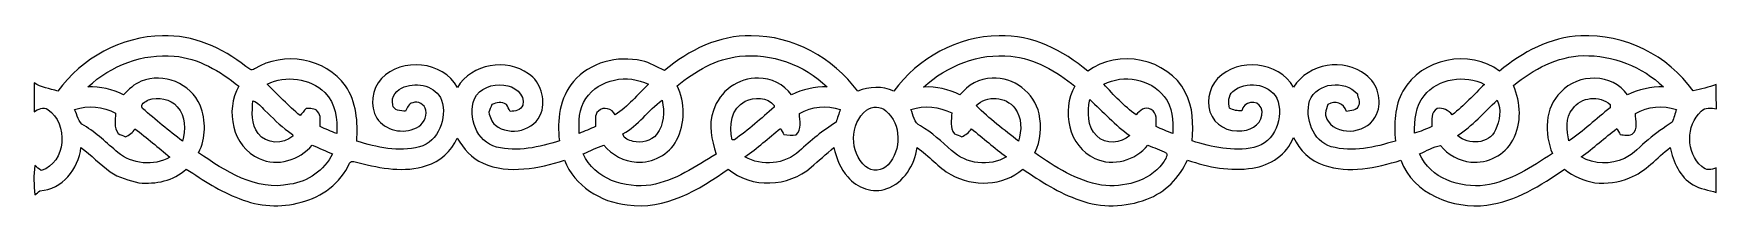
# Model space of a CAD drawing. Header units: centimetres. Extents: x -12.7 to 12.7, y -1.3 to 1.3.
import ezdxf

# ---------------------------------------------------------------- set-up
doc = ezdxf.new("R2010")
doc.units = ezdxf.units.CM
doc.header["$MEASUREMENT"] = 0
doc.layers.add('Camada 1', color=7, linetype='Continuous')

msp = doc.modelspace()

# ---------------------------------------------------------------- linework, layer by layer
at = {"layer": 'Camada 1', "color": 156}
for points, knots in [([(-12.34369, 0.45861), (-11.97963, 0.95956), (-11.38132, 1.28834), (-10.75901, 1.2954), (-10.75901, 1.2954), (-10.2997, 1.31304), (-9.85801, 1.11512), (-9.50453, 0.83361), (-9.50453, 0.83361), (-9.46714, 0.80573), (-9.4174, 0.75881), (-9.36942, 0.79621), (-9.36942, 0.79621), (-8.93692, 1.06785), (-8.29662, 0.96307), (-7.99958, 0.53903), (-7.99958, 0.53903), (-7.83096, 0.29774), (-7.80696, -0.01023), (-7.82778, -0.29491), (-7.82778, -0.29491), (-7.52544, -0.3877), (-7.19632, -0.46355), (-6.88269, -0.38206), (-6.88269, -0.38206), (-6.59095, -0.3048), (-6.45865, 0.05432), (-6.5479, 0.32315), (-6.5479, 0.32315), (-6.63151, 0.53939), (-6.91056, 0.59901), (-7.11059, 0.52458), (-7.11059, 0.52458), (-7.22207, 0.48789), (-7.31414, 0.37535), (-7.2852, 0.2533), (-7.2852, 0.2533), (-7.27463, 0.16369), (-7.16173, 0.15909), (-7.09117, 0.15909), (-7.09117, 0.15909), (-7.06154, 0.20567), (-7.04603, 0.2734), (-6.98253, 0.28397), (-6.98253, 0.28397), (-6.90209, 0.31925), (-6.80154, 0.25788), (-6.78602, 0.17392), (-6.78602, 0.17392), (-6.76168, 0.06419), (-6.83048, -0.04655), (-6.9282, -0.09384), (-6.9282, -0.09384), (-7.12645, -0.19297), (-7.39985, -0.13757), (-7.52439, 0.05186), (-7.52439, 0.05186), (-7.63588, 0.23707), (-7.60024, 0.49106), (-7.4563, 0.6491), (-7.4563, 0.6491), (-7.14691, 0.96979), (-6.5278, 0.91617), (-6.30872, 0.51717), (-6.30872, 0.51717), (-6.0907, 0.87347), (-5.5686, 0.96485), (-5.23451, 0.72178), (-5.23451, 0.72178), (-5.04718, 0.59689), (-4.97557, 0.345), (-5.04155, 0.13441), (-5.04155, 0.13441), (-5.13291, -0.13652), (-5.51956, -0.2293), (-5.7351, -0.05326), (-5.7351, -0.05326), (-5.79754, -0.00706), (-5.81377, 0.0709), (-5.83564, 0.14005), (-5.83564, 0.14005), (-5.81942, 0.17885), (-5.80319, 0.21766), (-5.78731, 0.25646), (-5.78731, 0.25646), (-5.71605, 0.29669), (-5.64091, 0.2981), (-5.56823, 0.2607), (-5.56823, 0.2607), (-5.54955, 0.22542), (-5.53084, 0.18979), (-5.5118, 0.15451), (-5.5118, 0.15451), (-5.43806, 0.15875), (-5.34952, 0.16862), (-5.31883, 0.2487), (-5.31883, 0.2487), (-5.28355, 0.41627), (-5.45394, 0.54397), (-5.60599, 0.55033), (-5.60599, 0.55033), (-5.77639, 0.57396), (-5.97675, 0.50694), (-6.05225, 0.3422), (-6.05225, 0.3422), (-6.15385, 0.06631), (-6.02051, -0.30514), (-5.71853, -0.38452), (-5.71853, -0.38452), (-5.40278, -0.46143), (-5.07152, -0.3884), (-4.76849, -0.29033), (-4.76849, -0.29033), (-4.80484, 0.01763), (-4.76744, 0.36194), (-4.55577, 0.6043), (-4.55577, 0.6043), (-4.30988, 0.89817), (-3.88832, 1.00083), (-3.52283, 0.91722), (-3.52283, 0.91722), (-3.40077, 0.89076), (-3.29352, 0.82408), (-3.18065, 0.77328), (-3.18065, 0.77328), (-2.81445, 1.07809), (-2.35725, 1.3088), (-1.87042, 1.29575), (-1.87042, 1.29575), (-1.23966, 1.2975), (-0.635, 0.96448), (-0.26458, 0.46002), (-0.26458, 0.46002), (-0.08924, 0.53199), (0.10724, 0.53869), (0.28151, 0.4579), (0.28151, 0.4579), (0.64523, 0.96097), (1.246, 1.28975), (1.86972, 1.29575), (1.86972, 1.29575), (2.36714, 1.31268), (2.84056, 1.0802), (3.20886, 0.76022), (3.20886, 0.76022), (3.66289, 1.10455), (4.41854, 0.95778), (4.68241, 0.44343), (4.68241, 0.44343), (4.80518, 0.21943), (4.80201, -0.04409), (4.78649, -0.29174), (4.78649, -0.29174), (5.08494, -0.38452), (5.40737, -0.45895), (5.71853, -0.3891), (5.71853, -0.3891), (6.0325, -0.32173), (6.18525, 0.07372), (6.06354, 0.35312), (6.06354, 0.35312), (5.94042, 0.58278), (5.59152, 0.61911), (5.40137, 0.45544), (5.40137, 0.45544), (5.32411, 0.3937), (5.33752, 0.28892), (5.34811, 0.20214), (5.34811, 0.20214), (5.40666, 0.17144), (5.47088, 0.1598), (5.53685, 0.16016), (5.53685, 0.16016), (5.55554, 0.30232), (5.76932, 0.34466), (5.82682, 0.20742), (5.82682, 0.20742), (5.89138, 0.05608), (5.75274, -0.10018), (5.6067, -0.127), (5.6067, -0.127), (5.41479, -0.17709), (5.18442, -0.10407), (5.08669, 0.07584), (5.08669, 0.07584), (4.98264, 0.25893), (5.03202, 0.50024), (5.1696, 0.65193), (5.1696, 0.65193), (5.48428, 0.96943), (6.08965, 0.91334), (6.31789, 0.52), (6.31789, 0.52), (6.54015, 0.88159), (7.07707, 0.96626), (7.40798, 0.70767), (7.40798, 0.70767), (7.58754, 0.57396), (7.66056, 0.31503), (7.57096, 0.109), (7.57096, 0.109), (7.45808, -0.16651), (7.0164, -0.23917), (6.83718, 0.00565), (6.83718, 0.00565), (6.77898, 0.08149), (6.79803, 0.17673), (6.83577, 0.2561), (6.83577, 0.2561), (6.94407, 0.32985), (7.07918, 0.27869), (7.11553, 0.15416), (7.11553, 0.15416), (7.18043, 0.1651), (7.27745, 0.16298), (7.29896, 0.24306), (7.29896, 0.24306), (7.32861, 0.30056), (7.2852, 0.36159), (7.27991, 0.4198), (7.27991, 0.4198), (7.0873, 0.63287), (6.67103, 0.59477), (6.5599, 0.31574), (6.5599, 0.31574), (6.48404, 0.04938), (6.604, -0.2935), (6.88691, -0.37889), (6.88691, -0.37889), (7.20689, -0.46708), (7.5445, -0.38734), (7.85388, -0.29316), (7.85388, -0.29316), (7.8359, -0.03844), (7.83766, 0.23247), (7.96819, 0.46036), (7.96819, 0.46036), (8.24089, 0.95778), (8.97854, 1.10137), (9.42622, 0.76234), (9.42622, 0.76234), (9.77477, 1.04739), (10.19352, 1.27811), (10.65281, 1.29433), (10.65281, 1.29433), (11.31147, 1.3282), (11.97081, 1.00012), (12.35075, 0.46319), (12.35075, 0.46319), (12.46823, 0.48965), (12.58569, 0.51822), (12.69824, 0.56232), (12.69824, 0.56232), (12.7, 0.43885), (12.70034, 0.31537), (12.70034, 0.1919), (12.70034, 0.1919), (12.62238, 0.2046), (12.53067, 0.22083), (12.46998, 0.15662), (12.46998, 0.15662), (12.23822, -0.05537), (12.24068, -0.47378), (12.47951, -0.67944), (12.47951, -0.67944), (12.54337, -0.7373), (12.62768, -0.73871), (12.7, -0.69568), (12.7, -0.69568), (12.7, -0.82125), (12.69965, -0.94684), (12.69893, -1.07244), (12.69893, -1.07244), (12.58359, -1.02693), (12.4527, -1.02481), (12.34827, -0.95391), (12.34827, -0.95391), (12.14895, -0.83609), (12.04701, -0.60959), (12.00467, -0.39051), (12.00467, -0.39051), (11.799, -0.54186), (11.63637, -0.75812), (11.39119, -0.84983), (11.39119, -0.84983), (11.22469, -0.91651), (11.0444, -0.94192), (10.86626, -0.92428), (10.86626, -0.92428), (10.7001, -0.88935), (10.53923, -0.82797), (10.40835, -0.7179), (10.40835, -0.7179), (10.05487, -0.9659), (9.66927, -1.2012), (9.23466, -1.26259), (9.23466, -1.26259), (8.72418, -1.32291), (8.12694, -1.09573), (7.93643, -0.58454), (7.93643, -0.58454), (7.56355, -0.69532), (7.15398, -0.78846), (6.77367, -0.65722), (6.77367, -0.65722), (6.56836, -0.59231), (6.40715, -0.4318), (6.31754, -0.23917), (6.31754, -0.23917), (6.21736, -0.496), (5.96299, -0.6618), (5.69665, -0.70238), (5.69665, -0.70238), (5.36716, -0.75282), (5.02708, -0.69179), (4.71628, -0.57996), (4.71628, -0.57996), (4.59668, -0.84737), (4.3762, -1.07102), (4.09928, -1.17264), (4.09928, -1.17264), (3.77718, -1.29433), (3.41171, -1.30703), (3.08751, -1.18674), (3.08751, -1.18674), (2.77707, -1.07879), (2.4966, -0.90204), (2.22744, -0.71683), (2.22744, -0.71683), (1.93357, -0.97861), (1.47954, -0.98531), (1.14406, -0.80044), (1.14406, -0.80044), (0.94967, -0.69568), (0.81492, -0.51328), (0.63146, -0.39299), (0.63146, -0.39299), (0.59689, -0.65687), (0.43497, -0.92321), (0.17322, -1.01141), (0.17322, -1.01141), (-0.03527, -1.08937), (-0.27374, -0.99942), (-0.41346, -0.83502), (-0.41346, -0.83502), (-0.53304, -0.71578), (-0.58067, -0.55068), (-0.62335, -0.39229), (-0.62335, -0.39229), (-0.74048, -0.48894), (-0.85372, -0.58985), (-0.96731, -0.69037), (-0.96731, -0.69037), (-1.31092, -0.98565), (-1.86655, -1.01635), (-2.21826, -0.7172), (-2.21826, -0.7172), (-2.65888, -1.03011), (-3.17923, -1.3402), (-3.74261, -1.25764), (-3.74261, -1.25764), (-4.14513, -1.21462), (-4.54201, -0.9733), (-4.69018, -0.58384), (-4.69018, -0.58384), (-5.08353, -0.70379), (-5.52696, -0.79974), (-5.92067, -0.62971), (-5.92067, -0.62971), (-6.09564, -0.55808), (-6.21064, -0.40498), (-6.30977, -0.25188), (-6.30977, -0.25188), (-6.39797, -0.44696), (-6.56978, -0.60077), (-6.77509, -0.66357), (-6.77509, -0.66357), (-7.10742, -0.77399), (-7.46407, -0.70838), (-7.79356, -0.62089), (-7.79356, -0.62089), (-7.83731, -0.61911), (-7.90927, -0.57467), (-7.93573, -0.62864), (-7.93573, -0.62864), (-8.0712, -0.92604), (-8.35307, -1.14335), (-8.6688, -1.21813), (-8.6688, -1.21813), (-8.97501, -1.30527), (-9.30663, -1.2834), (-9.60084, -1.1624), (-9.60084, -1.1624), (-9.88942, -1.05728), (-10.14412, -0.88229), (-10.40165, -0.71861), (-10.40165, -0.71861), (-10.5925, -0.89393), (-10.86485, -0.94791), (-11.11638, -0.92428), (-11.11638, -0.92428), (-11.26736, -0.8883), (-11.42188, -0.84842), (-11.55064, -0.75812), (-11.55064, -0.75812), (-11.70833, -0.64947), (-11.83216, -0.49988), (-11.99161, -0.39334), (-11.99161, -0.39334), (-12.03007, -0.71225), (-12.27242, -1.02834), (-12.61251, -1.04386), (-12.61251, -1.04386), (-12.63791, -1.06503), (-12.66295, -1.08654), (-12.68835, -1.10808), (-12.68835, -1.10808), (-12.70634, -0.96061), (-12.70528, -0.81138), (-12.69082, -0.66392), (-12.69082, -0.66392), (-12.65731, -0.68826), (-12.62415, -0.71332), (-12.59134, -0.73871), (-12.59134, -0.73871), (-12.2121, -0.62512), (-12.18212, -0.02645), (-12.49115, 0.18238), (-12.49115, 0.18238), (-12.55994, 0.23459), (-12.63861, 0.18379), (-12.69964, 0.1471), (-12.69964, 0.1471), (-12.70035, 0.2935), (-12.7, 0.43956), (-12.69964, 0.58596), (-12.69964, 0.58596), (-12.5931, 0.51364), (-12.46293, 0.50058), (-12.34369, 0.45861)], [0, 0, 0, 0, 0.00900901, 0.00900901, 0.00900901, 0.00900901, 0.01801802, 0.01801802, 0.01801802, 0.01801802, 0.02702703, 0.02702703, 0.02702703, 0.02702703, 0.03603604, 0.03603604, 0.03603604, 0.03603604, 0.04504505, 0.04504505, 0.04504505, 0.04504505, 0.05405405, 0.05405405, 0.05405405, 0.05405405, 0.06306306, 0.06306306, 0.06306306, 0.06306306, 0.07207207, 0.07207207, 0.07207207, 0.07207207, 0.08108108, 0.08108108, 0.08108108, 0.08108108, 0.09009009, 0.09009009, 0.09009009, 0.09009009, 0.0990991, 0.0990991, 0.0990991, 0.0990991, 0.10810811, 0.10810811, 0.10810811, 0.10810811, 0.11711712, 0.11711712, 0.11711712, 0.11711712, 0.12612613, 0.12612613, 0.12612613, 0.12612613, 0.13513514, 0.13513514, 0.13513514, 0.13513514, 0.14414414, 0.14414414, 0.14414414, 0.14414414, 0.15315315, 0.15315315, 0.15315315, 0.15315315, 0.16216216, 0.16216216, 0.16216216, 0.16216216, 0.17117117, 0.17117117, 0.17117117, 0.17117117, 0.18018018, 0.18018018, 0.18018018, 0.18018018, 0.18918919, 0.18918919, 0.18918919, 0.18918919, 0.1981982, 0.1981982, 0.1981982, 0.1981982, 0.20720721, 0.20720721, 0.20720721, 0.20720721, 0.21621622, 0.21621622, 0.21621622, 0.21621622, 0.22522523, 0.22522523, 0.22522523, 0.22522523, 0.23423423, 0.23423423, 0.23423423, 0.23423423, 0.24324324, 0.24324324, 0.24324324, 0.24324324, 0.25225225, 0.25225225, 0.25225225, 0.25225225, 0.26126126, 0.26126126, 0.26126126, 0.26126126, 0.27027027, 0.27027027, 0.27027027, 0.27027027, 0.27927928, 0.27927928, 0.27927928, 0.27927928, 0.28828829, 0.28828829, 0.28828829, 0.28828829, 0.2972973, 0.2972973, 0.2972973, 0.2972973, 0.30630631, 0.30630631, 0.30630631, 0.30630631, 0.31531532, 0.31531532, 0.31531532, 0.31531532, 0.32432432, 0.32432432, 0.32432432, 0.32432432, 0.33333333, 0.33333333, 0.33333333, 0.33333333, 0.34234234, 0.34234234, 0.34234234, 0.34234234, 0.35135135, 0.35135135, 0.35135135, 0.35135135, 0.36036036, 0.36036036, 0.36036036, 0.36036036, 0.36936937, 0.36936937, 0.36936937, 0.36936937, 0.37837838, 0.37837838, 0.37837838, 0.37837838, 0.38738739, 0.38738739, 0.38738739, 0.38738739, 0.3963964, 0.3963964, 0.3963964, 0.3963964, 0.40540541, 0.40540541, 0.40540541, 0.40540541, 0.41441441, 0.41441441, 0.41441441, 0.41441441, 0.42342342, 0.42342342, 0.42342342, 0.42342342, 0.43243243, 0.43243243, 0.43243243, 0.43243243, 0.44144144, 0.44144144, 0.44144144, 0.44144144, 0.45045045, 0.45045045, 0.45045045, 0.45045045, 0.45945946, 0.45945946, 0.45945946, 0.45945946, 0.46846847, 0.46846847, 0.46846847, 0.46846847, 0.47747748, 0.47747748, 0.47747748, 0.47747748, 0.48648649, 0.48648649, 0.48648649, 0.48648649, 0.4954955, 0.4954955, 0.4954955, 0.4954955, 0.5045045, 0.5045045, 0.5045045, 0.5045045, 0.51351351, 0.51351351, 0.51351351, 0.51351351, 0.52252252, 0.52252252, 0.52252252, 0.52252252, 0.53153153, 0.53153153, 0.53153153, 0.53153153, 0.54054054, 0.54054054, 0.54054054, 0.54054054, 0.54954955, 0.54954955, 0.54954955, 0.54954955, 0.55855856, 0.55855856, 0.55855856, 0.55855856, 0.56756757, 0.56756757, 0.56756757, 0.56756757, 0.57657658, 0.57657658, 0.57657658, 0.57657658, 0.58558559, 0.58558559, 0.58558559, 0.58558559, 0.59459459, 0.59459459, 0.59459459, 0.59459459, 0.6036036, 0.6036036, 0.6036036, 0.6036036, 0.61261261, 0.61261261, 0.61261261, 0.61261261, 0.62162162, 0.62162162, 0.62162162, 0.62162162, 0.63063063, 0.63063063, 0.63063063, 0.63063063, 0.63963964, 0.63963964, 0.63963964, 0.63963964, 0.64864865, 0.64864865, 0.64864865, 0.64864865, 0.65765766, 0.65765766, 0.65765766, 0.65765766, 0.66666667, 0.66666667, 0.66666667, 0.66666667, 0.67567568, 0.67567568, 0.67567568, 0.67567568, 0.68468468, 0.68468468, 0.68468468, 0.68468468, 0.69369369, 0.69369369, 0.69369369, 0.69369369, 0.7027027, 0.7027027, 0.7027027, 0.7027027, 0.71171171, 0.71171171, 0.71171171, 0.71171171, 0.72072072, 0.72072072, 0.72072072, 0.72072072, 0.72972973, 0.72972973, 0.72972973, 0.72972973, 0.73873874, 0.73873874, 0.73873874, 0.73873874, 0.74774775, 0.74774775, 0.74774775, 0.74774775, 0.75675676, 0.75675676, 0.75675676, 0.75675676, 0.76576577, 0.76576577, 0.76576577, 0.76576577, 0.77477477, 0.77477477, 0.77477477, 0.77477477, 0.78378378, 0.78378378, 0.78378378, 0.78378378, 0.79279279, 0.79279279, 0.79279279, 0.79279279, 0.8018018, 0.8018018, 0.8018018, 0.8018018, 0.81081081, 0.81081081, 0.81081081, 0.81081081, 0.81981982, 0.81981982, 0.81981982, 0.81981982, 0.82882883, 0.82882883, 0.82882883, 0.82882883, 0.83783784, 0.83783784, 0.83783784, 0.83783784, 0.84684685, 0.84684685, 0.84684685, 0.84684685, 0.85585586, 0.85585586, 0.85585586, 0.85585586, 0.86486486, 0.86486486, 0.86486486, 0.86486486, 0.87387387, 0.87387387, 0.87387387, 0.87387387, 0.88288288, 0.88288288, 0.88288288, 0.88288288, 0.89189189, 0.89189189, 0.89189189, 0.89189189, 0.9009009, 0.9009009, 0.9009009, 0.9009009, 0.90990991, 0.90990991, 0.90990991, 0.90990991, 0.91891892, 0.91891892, 0.91891892, 0.91891892, 0.92792793, 0.92792793, 0.92792793, 0.92792793, 0.93693694, 0.93693694, 0.93693694, 0.93693694, 0.94594595, 0.94594595, 0.94594595, 0.94594595, 0.95495495, 0.95495495, 0.95495495, 0.95495495, 0.96396396, 0.96396396, 0.96396396, 0.96396396, 0.97297297, 0.97297297, 0.97297297, 0.97297297, 0.98198198, 0.98198198, 0.98198198, 0.98198198, 1, 1, 1, 1]), ([(-11.88613, 0.52351), (-11.88613, 0.52351), (-11.88613, 0.52351), (-11.88613, 0.52351), (-11.88613, 0.52351), (-11.70057, 0.5267), (-11.51325, 0.49283), (-11.34886, 0.40286), (-11.34886, 0.40286), (-11.26983, 0.48365), (-11.19011, 0.57043), (-11.0811, 0.60959), (-11.0811, 0.60959), (-10.75054, 0.74894), (-10.33321, 0.57538), (-10.19421, 0.24589), (-10.19421, 0.24589), (-10.10214, 0.02046), (-10.10461, -0.25082), (-10.21503, -0.46955), (-10.21503, -0.46955), (-9.81639, -0.74824), (-9.34649, -1.05268), (-8.83637, -0.94721), (-8.83637, -0.94721), (-8.56332, -0.90874), (-8.31744, -0.73589), (-8.19502, -0.48789), (-8.19502, -0.48789), (-8.29697, -0.44343), (-8.39893, -0.39933), (-8.50053, -0.35348), (-8.50053, -0.35348), (-8.68927, -0.58067), (-9.02687, -0.68826), (-9.30168, -0.55774), (-9.30168, -0.55774), (-9.70597, -0.38488), (-9.81674, 0.17251), (-9.61072, 0.53481), (-9.61072, 0.53481), (-9.88871, 0.76482), (-10.2182, 0.95566), (-10.58403, 0.98918), (-10.58403, 0.98918), (-11.05923, 1.03258), (-11.54076, 0.84842), (-11.88613, 0.52351)], [0, 0, 0, 0, 0.07692308, 0.07692308, 0.07692308, 0.07692308, 0.15384615, 0.15384615, 0.15384615, 0.15384615, 0.23076923, 0.23076923, 0.23076923, 0.23076923, 0.30769231, 0.30769231, 0.30769231, 0.30769231, 0.38461538, 0.38461538, 0.38461538, 0.38461538, 0.46153846, 0.46153846, 0.46153846, 0.46153846, 0.53846154, 0.53846154, 0.53846154, 0.53846154, 0.61538462, 0.61538462, 0.61538462, 0.61538462, 0.69230769, 0.69230769, 0.69230769, 0.69230769, 0.76923077, 0.76923077, 0.76923077, 0.76923077, 0.84615385, 0.84615385, 0.84615385, 0.84615385, 1, 1, 1, 1]), ([(-2.99225, 0.54081), (-2.99225, 0.54081), (-2.99225, 0.54081), (-2.99225, 0.54081), (-2.99225, 0.54081), (-2.8649, 0.28716), (-2.86597, -0.03033), (-2.99861, -0.28187), (-2.99861, -0.28187), (-3.11255, -0.49812), (-3.36091, -0.62442), (-3.60186, -0.61382), (-3.60186, -0.61382), (-3.79448, -0.60042), (-3.97581, -0.50375), (-4.09892, -0.3556), (-4.09892, -0.3556), (-4.20404, -0.39404), (-4.30564, -0.44131), (-4.40796, -0.48682), (-4.40796, -0.48682), (-4.23862, -0.86995), (-3.77437, -1.01564), (-3.38561, -0.95744), (-3.38561, -0.95744), (-3.02119, -0.89393), (-2.71039, -0.6798), (-2.40205, -0.48965), (-2.40205, -0.48965), (-2.46909, -0.27798), (-2.52341, -0.04833), (-2.44193, 0.16791), (-2.44193, 0.16791), (-2.35584, 0.45649), (-2.06375, 0.6671), (-1.76247, 0.65651), (-1.76247, 0.65651), (-1.5688, 0.6597), (-1.37865, 0.55986), (-1.26434, 0.40464), (-1.26434, 0.40464), (-1.09607, 0.48401), (-0.91405, 0.53021), (-0.72707, 0.52422), (-0.72707, 0.52422), (-1.07173, 0.86006), (-1.5681, 1.03681), (-2.04752, 0.98672), (-2.04752, 0.98672), (-2.40242, 0.94826), (-2.71814, 0.75917), (-2.99225, 0.54081)], [0, 0, 0, 0, 0.07142857, 0.07142857, 0.07142857, 0.07142857, 0.14285714, 0.14285714, 0.14285714, 0.14285714, 0.21428571, 0.21428571, 0.21428571, 0.21428571, 0.28571429, 0.28571429, 0.28571429, 0.28571429, 0.35714286, 0.35714286, 0.35714286, 0.35714286, 0.42857143, 0.42857143, 0.42857143, 0.42857143, 0.5, 0.5, 0.5, 0.5, 0.57142857, 0.57142857, 0.57142857, 0.57142857, 0.64285714, 0.64285714, 0.64285714, 0.64285714, 0.71428571, 0.71428571, 0.71428571, 0.71428571, 0.78571429, 0.78571429, 0.78571429, 0.78571429, 0.85714286, 0.85714286, 0.85714286, 0.85714286, 1, 1, 1, 1]), ([(0.73096, 0.5221), (0.73096, 0.5221), (0.73096, 0.5221), (0.73096, 0.5221), (0.73096, 0.5221), (0.92075, 0.53057), (1.11019, 0.49001), (1.27952, 0.40323), (1.27952, 0.40323), (1.39664, 0.55138), (1.57302, 0.65617), (1.76564, 0.65617), (1.76564, 0.65617), (2.09091, 0.67697), (2.40276, 0.4339), (2.47473, 0.11852), (2.47473, 0.11852), (2.51529, -0.07761), (2.50155, -0.28928), (2.41053, -0.47025), (2.41053, -0.47025), (2.71356, -0.68826), (3.04517, -0.89252), (3.41806, -0.95956), (3.41806, -0.95956), (3.7486, -0.99871), (4.12679, -0.91052), (4.33704, -0.63429), (4.33704, -0.63429), (4.36738, -0.58737), (4.41819, -0.53516), (4.39844, -0.47449), (4.39844, -0.47449), (4.30742, -0.42862), (4.21216, -0.39334), (4.11761, -0.35665), (4.11761, -0.35665), (3.931, -0.58596), (3.59092, -0.68474), (3.31857, -0.55633), (3.31857, -0.55633), (2.91818, -0.38169), (2.80528, 0.17463), (3.01483, 0.5341), (3.01483, 0.5341), (2.7379, 0.7627), (2.41053, 0.95355), (2.04645, 0.98848), (2.04645, 0.98848), (1.56562, 1.03575), (1.08374, 0.84454), (0.73096, 0.5221)], [0, 0, 0, 0, 0.07142857, 0.07142857, 0.07142857, 0.07142857, 0.14285714, 0.14285714, 0.14285714, 0.14285714, 0.21428571, 0.21428571, 0.21428571, 0.21428571, 0.28571429, 0.28571429, 0.28571429, 0.28571429, 0.35714286, 0.35714286, 0.35714286, 0.35714286, 0.42857143, 0.42857143, 0.42857143, 0.42857143, 0.5, 0.5, 0.5, 0.5, 0.57142857, 0.57142857, 0.57142857, 0.57142857, 0.64285714, 0.64285714, 0.64285714, 0.64285714, 0.71428571, 0.71428571, 0.71428571, 0.71428571, 0.78571429, 0.78571429, 0.78571429, 0.78571429, 0.85714286, 0.85714286, 0.85714286, 0.85714286, 1, 1, 1, 1]), ([(9.63648, 0.54609), (9.63648, 0.54609), (9.63648, 0.54609), (9.63648, 0.54609), (9.63648, 0.54609), (9.75184, 0.28609), (9.76488, -0.02433), (9.62659, -0.27869), (9.62659, -0.27869), (9.50877, -0.50446), (9.24594, -0.63429), (8.99548, -0.61207), (8.99548, -0.61207), (8.81873, -0.58844), (8.64446, -0.50587), (8.53546, -0.36125), (8.53546, -0.36125), (8.42256, -0.38169), (8.32414, -0.44343), (8.21937, -0.48612), (8.21937, -0.48612), (8.3774, -0.86254), (8.82896, -1.00612), (9.2075, -0.96202), (9.2075, -0.96202), (9.58461, -0.90346), (9.91234, -0.68896), (10.22419, -0.48153), (10.22419, -0.48153), (10.10143, -0.17992), (10.10496, 0.20637), (10.35015, 0.44662), (10.35015, 0.44662), (10.61295, 0.73166), (11.13084, 0.7306), (11.36085, 0.40464), (11.36085, 0.40464), (11.52913, 0.48541), (11.71292, 0.53021), (11.90059, 0.52422), (11.90059, 0.52422), (11.57958, 0.8329), (11.13401, 1.00612), (10.68916, 0.99589), (10.68916, 0.99589), (10.29441, 0.98672), (9.93844, 0.78493), (9.63648, 0.54609)], [0, 0, 0, 0, 0.07692308, 0.07692308, 0.07692308, 0.07692308, 0.15384615, 0.15384615, 0.15384615, 0.15384615, 0.23076923, 0.23076923, 0.23076923, 0.23076923, 0.30769231, 0.30769231, 0.30769231, 0.30769231, 0.38461538, 0.38461538, 0.38461538, 0.38461538, 0.46153846, 0.46153846, 0.46153846, 0.46153846, 0.53846154, 0.53846154, 0.53846154, 0.53846154, 0.61538462, 0.61538462, 0.61538462, 0.61538462, 0.69230769, 0.69230769, 0.69230769, 0.69230769, 0.76923077, 0.76923077, 0.76923077, 0.76923077, 0.84615385, 0.84615385, 0.84615385, 0.84615385, 1, 1, 1, 1]), ([(-9.17963, 0.56444), (-9.17963, 0.56444), (-9.17963, 0.56444), (-9.17963, 0.56444), (-9.17963, 0.56444), (-9.01911, 0.40216), (-8.85825, 0.23917), (-8.68467, 0.09065), (-8.68467, 0.09065), (-8.6547, 0.127), (-8.62365, 0.16262), (-8.59296, 0.1979), (-8.59296, 0.1979), (-8.53439, 0.1919), (-8.46102, 0.20884), (-8.4208, 0.15275), (-8.4208, 0.15275), (-8.35589, 0.0956), (-8.38976, -0.00034), (-8.38094, -0.0762), (-8.38094, -0.0762), (-8.29839, -0.11289), (-8.21513, -0.14781), (-8.13082, -0.17992), (-8.13082, -0.17992), (-8.11494, 0.03844), (-8.1474, 0.27798), (-8.31038, 0.43885), (-8.31038, 0.43885), (-8.5351, 0.66111), (-8.89917, 0.70414), (-9.17963, 0.56444)], [0, 0, 0, 0, 0.11111111, 0.11111111, 0.11111111, 0.11111111, 0.22222222, 0.22222222, 0.22222222, 0.22222222, 0.33333333, 0.33333333, 0.33333333, 0.33333333, 0.44444444, 0.44444444, 0.44444444, 0.44444444, 0.55555556, 0.55555556, 0.55555556, 0.55555556, 0.66666667, 0.66666667, 0.66666667, 0.66666667, 0.77777778, 0.77777778, 0.77777778, 0.77777778, 1, 1, 1, 1]), ([(-4.36879, 0.34783), (-4.36879, 0.34783), (-4.36879, 0.34783), (-4.36879, 0.34783), (-4.36879, 0.34783), (-4.47957, 0.19507), (-4.47462, 0.0007), (-4.46933, -0.17921), (-4.46933, -0.17921), (-4.38679, -0.14605), (-4.30494, -0.11041), (-4.22346, -0.07479), (-4.22346, -0.07479), (-4.21569, 0.00175), (-4.25062, 0.103), (-4.18007, 0.15804), (-4.18007, 0.15804), (-4.1042, 0.23917), (-3.97121, 0.19332), (-3.92499, 0.10266), (-3.92499, 0.10266), (-3.73238, 0.22542), (-3.58951, 0.40852), (-3.42406, 0.56339), (-3.42406, 0.56339), (-3.73732, 0.72178), (-4.16772, 0.64805), (-4.36879, 0.34783)], [0, 0, 0, 0, 0.125, 0.125, 0.125, 0.125, 0.25, 0.25, 0.25, 0.25, 0.375, 0.375, 0.375, 0.375, 0.5, 0.5, 0.5, 0.5, 0.625, 0.625, 0.625, 0.625, 0.75, 0.75, 0.75, 0.75, 1, 1, 1, 1]), ([(3.45086, 0.56479), (3.45086, 0.56479), (3.45086, 0.56479), (3.45086, 0.56479), (3.45086, 0.56479), (3.60221, 0.3997), (3.75884, 0.23636), (3.93805, 0.10054), (3.93805, 0.10054), (3.99062, 0.16862), (4.0774, 0.23318), (4.16489, 0.18204), (4.16489, 0.18204), (4.26332, 0.13475), (4.24427, 0.0134), (4.2418, -0.0762), (4.2418, -0.0762), (4.32469, -0.11219), (4.40831, -0.14781), (4.49297, -0.18062), (4.49297, -0.18062), (4.50249, 0.01198), (4.48944, 0.22119), (4.36491, 0.37853), (4.36491, 0.37853), (4.15571, 0.6484), (3.75002, 0.71931), (3.45086, 0.56479)], [0, 0, 0, 0, 0.125, 0.125, 0.125, 0.125, 0.25, 0.25, 0.25, 0.25, 0.375, 0.375, 0.375, 0.375, 0.5, 0.5, 0.5, 0.5, 0.625, 0.625, 0.625, 0.625, 0.75, 0.75, 0.75, 0.75, 1, 1, 1, 1]), ([(8.28781, 0.39088), (8.28781, 0.39088), (8.28781, 0.39088), (8.28781, 0.39088), (8.28781, 0.39088), (8.15233, 0.23566), (8.14599, 0.01869), (8.14105, -0.17638), (8.14105, -0.17638), (8.23136, -0.14958), (8.31885, -0.11324), (8.40422, -0.07301), (8.40422, -0.07301), (8.40139, 0.02504), (8.39011, 0.13582), (8.48323, 0.19826), (8.48323, 0.19826), (8.57566, 0.21307), (8.65222, 0.16827), (8.7129, 0.1023), (8.7129, 0.1023), (8.89034, 0.23953), (9.03886, 0.40886), (9.20184, 0.56268), (9.20184, 0.56268), (8.90305, 0.71154), (8.50194, 0.65792), (8.28781, 0.39088)], [0, 0, 0, 0, 0.125, 0.125, 0.125, 0.125, 0.25, 0.25, 0.25, 0.25, 0.375, 0.375, 0.375, 0.375, 0.5, 0.5, 0.5, 0.5, 0.625, 0.625, 0.625, 0.625, 0.75, 0.75, 0.75, 0.75, 1, 1, 1, 1]), ([(-11.06064, 0.1979), (-11.06064, 0.1979), (-11.06064, 0.1979), (-11.06064, 0.1979), (-11.06064, 0.1979), (-10.86485, 0.02786), (-10.66518, -0.13828), (-10.4595, -0.29703), (-10.4595, -0.29703), (-10.414, -0.12417), (-10.40482, 0.08573), (-10.53782, 0.22365), (-10.53782, 0.22365), (-10.64224, 0.35136), (-10.82357, 0.37112), (-10.97421, 0.32914), (-10.97421, 0.32914), (-11.01795, 0.30056), (-11.11108, 0.26141), (-11.06064, 0.1979)], [0, 0, 0, 0, 0.16666667, 0.16666667, 0.16666667, 0.16666667, 0.33333333, 0.33333333, 0.33333333, 0.33333333, 0.5, 0.5, 0.5, 0.5, 0.66666667, 0.66666667, 0.66666667, 0.66666667, 1, 1, 1, 1]), ([(-9.39588, 0.31503), (-9.39588, 0.31503), (-9.39588, 0.31503), (-9.39588, 0.31503), (-9.39588, 0.31503), (-9.40928, 0.14887), (-9.42586, -0.03951), (-9.31509, -0.17921), (-9.31509, -0.17921), (-9.1955, -0.34361), (-8.94185, -0.3443), (-8.79192, -0.22189), (-8.79192, -0.22189), (-8.79404, -0.18308), (-8.83602, -0.16968), (-8.86071, -0.14746), (-8.86071, -0.14746), (-8.99089, -0.05644), (-9.10096, 0.05927), (-9.21455, 0.16932), (-9.21455, 0.16932), (-9.27064, 0.2226), (-9.31932, 0.29033), (-9.39588, 0.31503)], [0, 0, 0, 0, 0.14285714, 0.14285714, 0.14285714, 0.14285714, 0.28571429, 0.28571429, 0.28571429, 0.28571429, 0.42857143, 0.42857143, 0.42857143, 0.42857143, 0.57142857, 0.57142857, 0.57142857, 0.57142857, 0.71428571, 0.71428571, 0.71428571, 0.71428571, 1, 1, 1, 1]), ([(-3.81034, -0.18625), (-3.81034, -0.18625), (-3.81034, -0.18625), (-3.81034, -0.18625), (-3.81034, -0.18625), (-3.79801, -0.26246), (-3.71792, -0.2801), (-3.65478, -0.29845), (-3.65478, -0.29845), (-3.52918, -0.32773), (-3.38313, -0.29632), (-3.29988, -0.19227), (-3.29988, -0.19227), (-3.18557, -0.04833), (-3.18206, 0.14851), (-3.21486, 0.32137), (-3.21486, 0.32137), (-3.43181, 0.17426), (-3.5754, -0.06208), (-3.81034, -0.18625)], [0, 0, 0, 0, 0.16666667, 0.16666667, 0.16666667, 0.16666667, 0.33333333, 0.33333333, 0.33333333, 0.33333333, 0.5, 0.5, 0.5, 0.5, 0.66666667, 0.66666667, 0.66666667, 0.66666667, 1, 1, 1, 1]), ([(-1.96391, 0.30656), (-1.96391, 0.30656), (-1.96391, 0.30656), (-1.96391, 0.30656), (-1.96391, 0.30656), (-2.17735, 0.20109), (-2.20661, -0.06561), (-2.15935, -0.2741), (-2.15935, -0.2741), (-2.15089, -0.2741), (-2.13395, -0.2741), (-2.12548, -0.2741), (-2.12548, -0.2741), (-1.91593, -0.12312), (-1.71874, 0.04621), (-1.5261, 0.21836), (-1.5261, 0.21836), (-1.5261, 0.21836), (-1.52435, 0.2427), (-1.52435, 0.2427), (-1.52435, 0.2427), (-1.62348, 0.37429), (-1.82808, 0.37217), (-1.96391, 0.30656)], [0, 0, 0, 0, 0.14285714, 0.14285714, 0.14285714, 0.14285714, 0.28571429, 0.28571429, 0.28571429, 0.28571429, 0.42857143, 0.42857143, 0.42857143, 0.42857143, 0.57142857, 0.57142857, 0.57142857, 0.57142857, 0.71428571, 0.71428571, 0.71428571, 0.71428571, 1, 1, 1, 1]), ([(1.5261, 0.24095), (1.5261, 0.24095), (1.5261, 0.24095), (1.5261, 0.24095), (1.5261, 0.24095), (1.72366, 0.04444), (1.94697, -0.12522), (2.16605, -0.29632), (2.16605, -0.29632), (2.21014, -0.13158), (2.21967, 0.05997), (2.1075, 0.20072), (2.1075, 0.20072), (1.97555, 0.38206), (1.68134, 0.40181), (1.5261, 0.24095)], [0, 0, 0, 0, 0.2, 0.2, 0.2, 0.2, 0.4, 0.4, 0.4, 0.4, 0.6, 0.6, 0.6, 0.6, 1, 1, 1, 1]), ([(3.34468, -0.21695), (3.34468, -0.21695), (3.34468, -0.21695), (3.34468, -0.21695), (3.34468, -0.21695), (3.47873, -0.35348), (3.70699, -0.32597), (3.84632, -0.21201), (3.84632, -0.21201), (3.62126, -0.05715), (3.44099, 0.15027), (3.23849, 0.3316), (3.23849, 0.3316), (3.20604, 0.14676), (3.19617, -0.07725), (3.34468, -0.21695)], [0, 0, 0, 0, 0.2, 0.2, 0.2, 0.2, 0.4, 0.4, 0.4, 0.4, 0.6, 0.6, 0.6, 0.6, 1, 1, 1, 1]), ([(8.79052, -0.21201), (8.79052, -0.21201), (8.79052, -0.21201), (8.79052, -0.21201), (8.79052, -0.21201), (8.96196, -0.35348), (9.26641, -0.34678), (9.368, -0.12522), (9.368, -0.12522), (9.42199, 0.01093), (9.46784, 0.18767), (9.38954, 0.32208), (9.38954, 0.32208), (9.19692, 0.13652), (9.01629, -0.0649), (8.79052, -0.21201)], [0, 0, 0, 0, 0.2, 0.2, 0.2, 0.2, 0.4, 0.4, 0.4, 0.4, 0.6, 0.6, 0.6, 0.6, 1, 1, 1, 1]), ([(10.53146, 0.19368), (10.53146, 0.19368), (10.53146, 0.19368), (10.53146, 0.19368), (10.53146, 0.19368), (10.41788, 0.05856), (10.44363, -0.13124), (10.47114, -0.29209), (10.47114, -0.29209), (10.6934, -0.14393), (10.88707, 0.04268), (11.09591, 0.20884), (11.09591, 0.20884), (11.09698, 0.22119), (11.09839, 0.24589), (11.09944, 0.25822), (11.09944, 0.25822), (10.93681, 0.40075), (10.6553, 0.37499), (10.53146, 0.19368)], [0, 0, 0, 0, 0.16666667, 0.16666667, 0.16666667, 0.16666667, 0.33333333, 0.33333333, 0.33333333, 0.33333333, 0.5, 0.5, 0.5, 0.5, 0.66666667, 0.66666667, 0.66666667, 0.66666667, 1, 1, 1, 1]), ([(-12.08863, 0.18238), (-12.08863, 0.18238), (-12.08863, 0.18238), (-12.08863, 0.18238), (-12.08863, 0.18238), (-12.04418, 0.10089), (-12.0396, -0.01622), (-11.94576, -0.05961), (-11.94576, -0.05961), (-11.75702, -0.17039), (-11.60074, -0.32419), (-11.43634, -0.46637), (-11.43634, -0.46637), (-11.22009, -0.64523), (-10.89519, -0.67486), (-10.6493, -0.53903), (-10.6493, -0.53903), (-10.82004, -0.38946), (-10.99925, -0.2494), (-11.17635, -0.10724), (-11.17635, -0.10724), (-11.20633, -0.16722), (-11.26207, -0.2025), (-11.32134, -0.2293), (-11.32134, -0.2293), (-11.35803, -0.21271), (-11.39472, -0.19685), (-11.43176, -0.18167), (-11.43176, -0.18167), (-11.49843, -0.08995), (-11.4755, 0.02363), (-11.47021, 0.12841), (-11.47021, 0.12841), (-11.66001, 0.23106), (-11.88402, 0.24906), (-12.08863, 0.18238)], [0, 0, 0, 0, 0.1, 0.1, 0.1, 0.1, 0.2, 0.2, 0.2, 0.2, 0.3, 0.3, 0.3, 0.3, 0.4, 0.4, 0.4, 0.4, 0.5, 0.5, 0.5, 0.5, 0.6, 0.6, 0.6, 0.6, 0.7, 0.7, 0.7, 0.7, 0.8, 0.8, 0.8, 0.8, 1, 1, 1, 1]), ([(-1.14511, 0.12242), (-1.14511, 0.12242), (-1.14511, 0.12242), (-1.14511, 0.12242), (-1.14511, 0.12242), (-1.13488, 0.01305), (-1.10808, -0.11182), (-1.19133, -0.20143), (-1.19133, -0.20143), (-1.25411, -0.20567), (-1.31655, -0.20389), (-1.37829, -0.19473), (-1.37829, -0.19473), (-1.39171, -0.1718), (-1.41851, -0.12629), (-1.43191, -0.10371), (-1.43191, -0.10371), (-1.6083, -0.2494), (-1.78047, -0.40004), (-1.96673, -0.53269), (-1.96673, -0.53269), (-1.71167, -0.68121), (-1.36348, -0.64593), (-1.14618, -0.44484), (-1.14618, -0.44484), (-0.9726, -0.28539), (-0.79058, -0.13475), (-0.59055, -0.00952), (-0.59055, -0.00952), (-0.56973, 0.05503), (-0.54926, 0.11959), (-0.52775, 0.18379), (-0.52775, 0.18379), (-0.73306, 0.2487), (-0.95708, 0.22895), (-1.14511, 0.12242)], [0, 0, 0, 0, 0.1, 0.1, 0.1, 0.1, 0.2, 0.2, 0.2, 0.2, 0.3, 0.3, 0.3, 0.3, 0.4, 0.4, 0.4, 0.4, 0.5, 0.5, 0.5, 0.5, 0.6, 0.6, 0.6, 0.6, 0.7, 0.7, 0.7, 0.7, 0.8, 0.8, 0.8, 0.8, 1, 1, 1, 1]), ([(-0.13017, 0.17356), (-0.13017, 0.17356), (-0.13017, 0.17356), (-0.13017, 0.17356), (-0.13017, 0.17356), (-0.387, -0.02575), (-0.39122, -0.46743), (-0.14534, -0.67804), (-0.14534, -0.67804), (-0.04903, -0.7627), (0.10865, -0.74648), (0.19368, -0.65298), (0.19368, -0.65298), (0.40004, -0.43461), (0.39687, -0.03352), (0.16016, 0.16228), (0.16016, 0.16228), (0.08008, 0.23529), (-0.04409, 0.23883), (-0.13017, 0.17356)], [0, 0, 0, 0, 0.16666667, 0.16666667, 0.16666667, 0.16666667, 0.33333333, 0.33333333, 0.33333333, 0.33333333, 0.5, 0.5, 0.5, 0.5, 0.66666667, 0.66666667, 0.66666667, 0.66666667, 1, 1, 1, 1]), ([(0.53974, 0.1845), (0.53974, 0.1845), (0.53974, 0.1845), (0.53974, 0.1845), (0.53974, 0.1845), (0.57679, 0.09771), (0.58596, -0.01869), (0.68297, -0.06208), (0.68297, -0.06208), (0.85407, -0.16756), (1.00541, -0.30091), (1.15288, -0.43673), (1.15288, -0.43673), (1.37089, -0.64169), (1.72295, -0.68545), (1.98191, -0.53304), (1.98191, -0.53304), (1.79916, -0.39863), (1.62877, -0.24906), (1.45167, -0.10759), (1.45167, -0.10759), (1.41817, -0.1644), (1.36701, -0.20319), (1.30703, -0.22859), (1.30703, -0.22859), (1.26965, -0.21271), (1.23225, -0.1979), (1.19486, -0.18345), (1.19486, -0.18345), (1.1243, -0.09277), (1.15393, 0.0247), (1.15605, 0.13017), (1.15605, 0.13017), (0.96485, 0.22718), (0.74471, 0.25011), (0.53974, 0.1845)], [0, 0, 0, 0, 0.1, 0.1, 0.1, 0.1, 0.2, 0.2, 0.2, 0.2, 0.3, 0.3, 0.3, 0.3, 0.4, 0.4, 0.4, 0.4, 0.5, 0.5, 0.5, 0.5, 0.6, 0.6, 0.6, 0.6, 0.7, 0.7, 0.7, 0.7, 0.8, 0.8, 0.8, 0.8, 1, 1, 1, 1]), ([(11.47938, 0.12206), (11.47938, 0.12206), (11.47938, 0.12206), (11.47938, 0.12206), (11.47938, 0.12206), (11.47974, 0.01869), (11.52771, -0.1164), (11.42787, -0.19085), (11.42787, -0.19085), (11.37143, -0.21907), (11.30757, -0.20109), (11.24902, -0.19437), (11.24902, -0.19437), (11.23597, -0.17215), (11.21056, -0.12805), (11.19786, -0.10583), (11.19786, -0.10583), (11.01478, -0.24377), (10.84545, -0.39828), (10.66024, -0.53304), (10.66024, -0.53304), (10.85673, -0.64876), (11.10791, -0.65193), (11.31288, -0.55491), (11.31288, -0.55491), (11.45575, -0.49423), (11.55206, -0.36653), (11.672, -0.2734), (11.672, -0.2734), (11.78524, -0.17426), (11.91083, -0.09136), (12.03571, -0.00811), (12.03571, -0.00811), (12.05583, 0.05644), (12.07664, 0.12064), (12.09781, 0.1845), (12.09781, 0.1845), (11.89214, 0.24694), (11.66705, 0.23071), (11.47938, 0.12206)], [0, 0, 0, 0, 0.09090909, 0.09090909, 0.09090909, 0.09090909, 0.18181818, 0.18181818, 0.18181818, 0.18181818, 0.27272727, 0.27272727, 0.27272727, 0.27272727, 0.36363636, 0.36363636, 0.36363636, 0.36363636, 0.45454545, 0.45454545, 0.45454545, 0.45454545, 0.54545455, 0.54545455, 0.54545455, 0.54545455, 0.63636364, 0.63636364, 0.63636364, 0.63636364, 0.72727273, 0.72727273, 0.72727273, 0.72727273, 0.81818182, 0.81818182, 0.81818182, 0.81818182, 1, 1, 1, 1])]:
    msp.add_open_spline(points, degree=3, knots=knots, dxfattribs=at)

doc.saveas('drawing.dxf')
